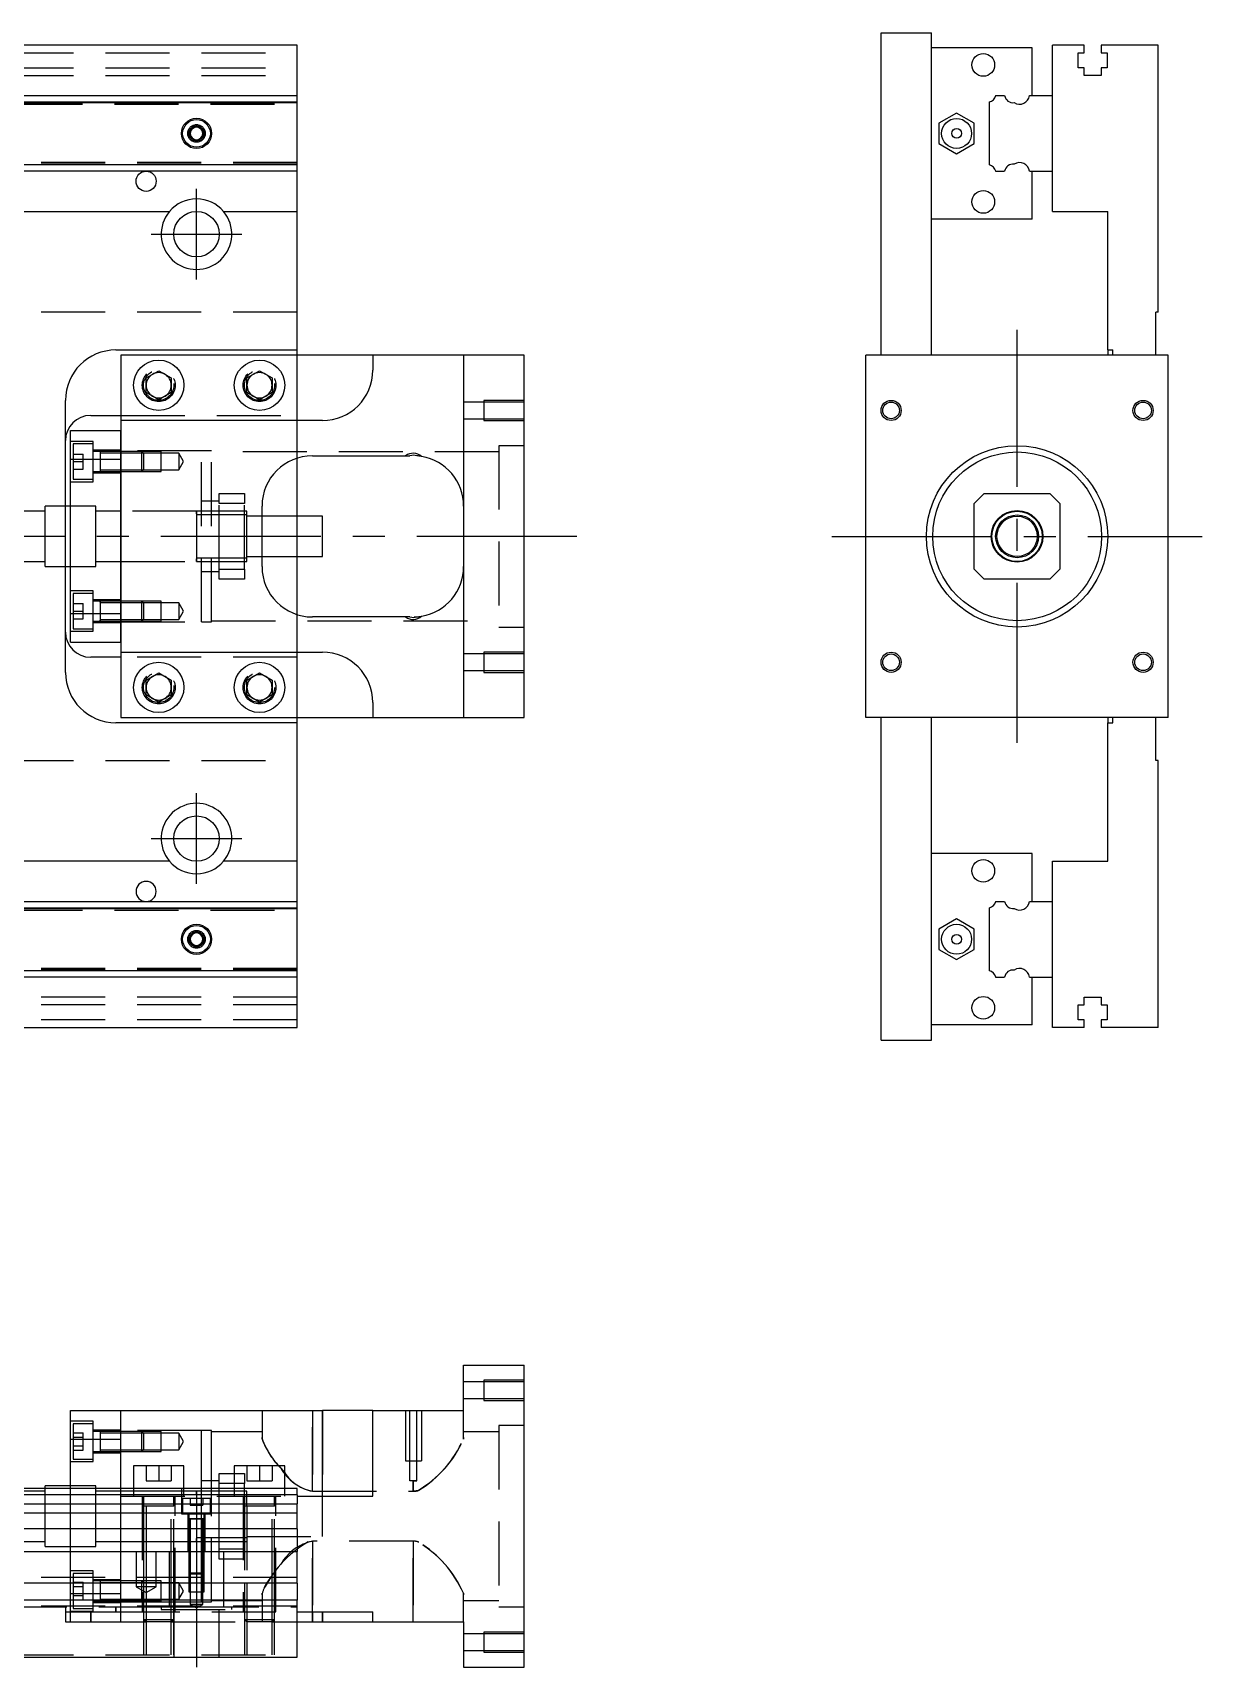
# Model space of a CAD drawing. Extents: x -12 to 580, y -283 to 102.
# Drawn here: x 347.5 to 579.6, y -224.6 to 100 of the extents above; entities that cross this region are included whole.
import ezdxf

# ---------------------------------------------------------------- set-up
doc = ezdxf.new("R2010")
doc.units = 0
doc.linetypes.add('CENTER', pattern=[50.8, 31.75, -6.35, 6.35, -6.35])
doc.linetypes.add('DASHED', pattern=[19.05, 12.7, -6.35])
doc.layers.get('0').update_dxf_attribs({"linetype": 'CONTINUOUS'})
doc.layers.add('CENTER', color=1, linetype='CENTER')

msp = doc.modelspace()

# ---------------------------------------------------------------- linework, layer by layer
at = {"color": 7, "linetype": 'CONTINUOUS'}
for p, q in [((400, 97.5), (300, 97.5)), ((400, 87.5), (400, 97.5)), ((515.82, 100), (525.82, 100)), ((515.82, 36), (515.82, 100)), ((525.82, 36), (525.82, 100)), ((549.82, 87.5), (549.82, 97.5)), ((556.12, 97.5), (549.82, 97.5)), ((556.12, 96), (556.12, 97.5)), ((559.52, 97.5), (559.52, 96)), ((570.82, 97.5), (559.52, 97.5)), ((570.82, 44.5), (570.82, 97.5)), ((545.82, 97), (525.82, 97)), ((545.82, 87.5), (545.82, 97)), ((554.97, 96), (556.12, 96)), ((554.97, 93), (554.97, 96)), ((559.52, 96), (560.67, 96)), ((560.67, 96), (560.67, 93)), ((556.12, 93), (554.97, 93)), ((556.12, 91.5), (556.12, 93)), ((559.52, 91.5), (556.12, 91.5)), ((559.52, 93), (559.52, 91.5)), ((560.67, 93), (559.52, 93)), ((300, 87.5), (400, 87.5)), ((300, 86.25), (400, 86.25)), ((400, 86.25), (400, 87.5)), ((400, 73.75), (400, 86.25)), ((537.32, 73.75), (537.32, 86.25)), ((538.57, 87.5), (540.34, 87.5)), ((545.3, 87.5), (549.82, 87.5)), ((549.82, 72.5), (549.82, 87.5)), ((549.82, 72.5), (549.82, 87.5)), ((378.75, 80.72), (380, 81.44)), ((380, 81.44), (381.25, 80.72)), ((530.82, 84.04), (527.32, 82.02)), ((527.32, 82.02), (527.32, 77.98)), ((534.32, 82.02), (530.82, 84.04)), ((534.32, 77.98), (534.32, 82.02)), ((378.75, 79.28), (378.75, 80.72)), ((380, 78.56), (378.75, 79.28)), ((381.25, 79.28), (380, 78.56)), ((381.25, 80.72), (381.25, 79.28)), ((527.32, 77.98), (530.82, 75.96)), ((530.82, 75.96), (534.32, 77.98)), ((400, 73.75), (300, 73.75)), ((400, 72.5), (300, 72.5)), ((400, 72.5), (400, 73.75)), ((400, 64.5), (400, 72.5)), ((538.57, 72.5), (540.34, 72.5)), ((545.3, 72.5), (549.82, 72.5)), ((545.82, 63), (545.82, 72.5)), ((549.82, 64.5), (549.82, 72.5)), ((300, 64.5), (374.64, 64.5)), ((385.36, 64.5), (400, 64.5)), ((400, 37), (400, 64.5)), ((545.82, 63), (525.82, 63)), ((549.82, 64.5), (560.82, 64.5)), ((560.82, 37), (560.82, 64.5)), ((570.32, 36), (570.32, 44.5)), ((570.82, 44.5), (570.32, 44.5)), ((364, 37), (400, 37)), ((365, 36), (365, 23)), ((415, 36), (365, 36)), ((400, 36), (400, 37)), ((415, 36), (415, 33)), ((433, 36), (415, 36)), ((433, 36), (433, -36)), ((445, 36), (433, 36)), ((445, -36), (445, 36)), ((512.82, -36), (512.82, 36)), ((572.82, 36), (512.82, 36)), ((560.82, 37), (561.82, 37)), ((560.82, 37), (560.82, 36)), ((561.82, 36), (561.82, 37)), ((572.82, -36), (572.82, 36)), ((370, 31.44), (372.5, 32.89)), ((372.5, 32.89), (375, 31.44)), ((390, 31.44), (392.5, 32.89)), ((392.5, 32.89), (395, 31.44)), ((370, 28.56), (370, 31.44)), ((375, 31.44), (375, 28.56)), ((390, 28.56), (390, 31.44)), ((395, 31.44), (395, 28.56)), ((354, 6), (354, 27)), ((372.5, 27.11), (370, 28.56)), ((375, 28.56), (372.5, 27.11)), ((392.5, 27.11), (390, 28.56)), ((395, 28.56), (392.5, 27.11)), ((359, 24), (365, 24)), ((365, 23), (365, 15.33)), ((405, 23), (365, 23)), ((355, 21), (365, 21)), ((355, 15.33), (355, 21)), ((355, 15.33), (365, 15.33)), ((355, -15.33), (355, 15.33)), ((365, -15.33), (365, 15.33)), ((365, 15.33), (365, -15.33)), ((400, 4), (400, 15.54)), ((403, 16), (421.5, 16)), ((421.5, 16), (422.36, 16)), ((536.32, 8.5), (534.32, 6.5)), ((534.32, -6.5), (534.32, 6.5)), ((536.32, 8.5), (549.32, 8.5)), ((551.32, 6.5), (549.32, 8.5)), ((551.32, 6.5), (551.32, -6.5)), ((350, 5), (345, 5)), ((350, -6), (350, 6)), ((355, 6), (350, 6)), ((393, -6), (393, 6)), ((405, 4), (393, 4)), ((405, -4), (405, 4)), ((345, -5), (350, -5)), ((350, -6), (355, -6)), ((354, -27), (354, -6)), ((393, -4), (405, -4)), ((400, -15.54), (400, -4)), ((534.32, -6.5), (536.32, -8.5)), ((549.32, -8.5), (536.32, -8.5)), ((549.32, -8.5), (551.32, -6.5)), ((355, -15.33), (365, -15.33)), ((355, -21), (355, -15.33)), ((365, -15.33), (365, -23)), ((421.5, -16), (403, -16)), ((422.36, -16), (421.5, -16)), ((355, -21), (365, -21)), ((365, -24), (359, -24)), ((365, -23), (405, -23)), ((365, -23), (365, -36)), ((370, -28.56), (372.5, -27.11)), ((370, -31.44), (370, -28.56)), ((372.5, -27.11), (375, -28.56)), ((375, -28.56), (375, -31.44)), ((390, -28.56), (392.5, -27.11)), ((390, -31.44), (390, -28.56)), ((392.5, -27.11), (395, -28.56)), ((395, -28.56), (395, -31.44)), ((372.5, -32.89), (370, -31.44)), ((375, -31.44), (372.5, -32.89)), ((392.5, -32.89), (390, -31.44)), ((395, -31.44), (392.5, -32.89)), ((415, -33), (415, -36)), ((400, -37), (364, -37)), ((365, -36), (415, -36)), ((400, -37), (400, -36)), ((400, -64.5), (400, -37)), ((415, -36), (433, -36)), ((433, -36), (445, -36)), ((572.82, -36), (512.82, -36)), ((515.82, -100), (515.82, -36)), ((525.82, -100), (525.82, -36)), ((560.82, -36), (560.82, -37)), ((560.82, -64.5), (560.82, -37)), ((560.82, -37), (561.82, -37)), ((561.82, -37), (561.82, -36)), ((570.32, -44.5), (570.32, -36)), ((570.82, -44.5), (570.32, -44.5)), ((570.82, -97.5), (570.82, -44.5)), ((374.64, -64.5), (300, -64.5)), ((400, -64.5), (385.36, -64.5)), ((400, -72.5), (400, -64.5)), ((545.82, -63), (525.82, -63)), ((545.82, -72.5), (545.82, -63)), ((549.82, -72.5), (549.82, -64.5)), ((549.82, -64.5), (560.82, -64.5)), ((300, -72.5), (400, -72.5)), ((300, -73.75), (400, -73.75)), ((400, -73.75), (400, -72.5)), ((400, -86.25), (400, -73.75)), ((537.32, -86.25), (537.32, -73.75)), ((538.57, -72.5), (540.34, -72.5)), ((545.3, -72.5), (549.82, -72.5)), ((549.82, -87.5), (549.82, -72.5)), ((549.82, -87.5), (549.82, -72.5)), ((530.82, -75.96), (527.32, -77.98)), ((534.32, -77.98), (530.82, -75.96)), ((378.75, -79.28), (380, -78.56)), ((378.75, -80.72), (378.75, -79.28)), ((380, -81.44), (378.75, -80.72)), ((380, -78.56), (381.25, -79.28)), ((381.25, -80.72), (380, -81.44)), ((381.25, -79.28), (381.25, -80.72)), ((527.32, -77.98), (527.32, -82.02)), ((534.32, -82.02), (534.32, -77.98)), ((527.32, -82.02), (530.82, -84.04)), ((530.82, -84.04), (534.32, -82.02)), ((400, -86.25), (300, -86.25)), ((400, -87.5), (300, -87.5)), ((400, -87.5), (400, -86.25)), ((400, -97.5), (400, -87.5)), ((538.57, -87.5), (540.34, -87.5)), ((545.3, -87.5), (549.82, -87.5)), ((545.82, -97), (545.82, -87.5)), ((549.82, -97.5), (549.82, -87.5)), ((554.97, -93), (556.12, -93)), ((554.97, -96), (554.97, -93)), ((556.12, -91.5), (559.52, -91.5)), ((556.12, -93), (556.12, -91.5)), ((559.52, -91.5), (559.52, -93)), ((559.52, -93), (560.67, -93)), ((560.67, -93), (560.67, -96)), ((545.82, -97), (525.82, -97)), ((556.12, -96), (554.97, -96)), ((556.12, -97.5), (556.12, -96)), ((559.52, -96), (559.52, -97.5)), ((560.67, -96), (559.52, -96)), ((300, -97.5), (400, -97.5)), ((515.82, -100), (525.82, -100)), ((556.12, -97.5), (549.82, -97.5)), ((570.82, -97.5), (559.52, -97.5)), ((433, -173.55), (433, -164.55)), ((433, -164.55), (445, -164.55)), ((445, -224.55), (445, -164.55)), ((355, -173.55), (365, -173.55)), ((355, -179.22), (355, -173.55)), ((365, -173.55), (405, -173.55)), ((365, -189.05), (365, -173.55)), ((405, -190.55), (405, -173.55)), ((415, -173.55), (405, -173.55)), ((415, -190.55), (415, -173.55)), ((415, -173.55), (433, -173.55)), ((355, -189.05), (355, -179.22)), ((355, -179.22), (365, -179.22)), ((377.5, -184.55), (367.5, -184.55)), ((367.5, -184.55), (367.5, -189.05)), ((377.5, -189.05), (377.5, -184.55)), ((397.5, -184.55), (387.5, -184.55)), ((387.5, -184.55), (387.5, -189.05)), ((397.5, -189.05), (397.5, -184.55)), ((400, -189.05), (293.5, -189.05)), ((400, -190.3), (293.5, -190.3)), ((350, -189.05), (350, -188.55)), ((355, -188.55), (350, -188.55)), ((381, -190.3), (380, -190.3)), ((384.5, -190.3), (381, -190.3)), ((387.5, -190.3), (384.5, -190.3)), ((389.5, -190.3), (387.5, -190.3)), ((390, -190.3), (389.5, -190.3)), ((400, -190.3), (400, -189.05)), ((400, -190.3), (400, -192.08)), ((400, -190.55), (415, -190.55)), ((293.5, -192.08), (400, -192.08)), ((400, -193.97), (293.5, -193.97)), ((400, -193.97), (400, -192.08)), ((400, -197.03), (400, -193.97)), ((400, -197.03), (293.5, -197.03)), ((400, -197.03), (400, -201.55)), ((0, -201.55), (400, -201.55)), ((400, -207.85), (400, -201.55)), ((400, -207.85), (0, -207.85)), ((400, -207.85), (400, -211.25)), ((400, -211.25), (0, -211.25)), ((400, -222.55), (400, -211.25)), ((400, -213.55), (415, -213.55)), ((405, -215.55), (405, -213.55)), ((415, -215.55), (415, -213.55)), ((400, -215.55), (405, -215.55)), ((405, -215.55), (415, -215.55)), ((415, -215.55), (433, -215.55)), ((433, -215.55), (433, -224.55)), ((0, -222.55), (400, -222.55)), ((433, -224.55), (445, -224.55))]:
    msp.add_line(p, q, dxfattribs=at)
at = {"color": 3, "linetype": 'DASHED'}
for p, q in [((0, 96), (400, 96)), ((0, 93), (400, 93)), ((0, 91.5), (400, 91.5)), ((268.5, 86.1), (400, 86.1)), ((268.5, 85.8), (400, 85.8)), ((300, 86.11), (400, 86.11)), ((381.48, 80.26), (381.5, 80)), ((400, 74.2), (268.5, 74.2)), ((400, 73.9), (268.5, 73.9)), ((400, 73.89), (300, 73.89)), ((400, 44.5), (0, 44.5)), ((400, 24), (400, 36)), ((375.48, 30.36), (375.5, 30)), ((395.48, 30.36), (395.5, 30)), ((437, 26.65), (433, 26.65)), ((437, 27), (437, 23)), ((445, 27), (437, 27)), ((445, 26.65), (437, 26.65)), ((365, 24), (400, 24)), ((400, 23), (400, 24)), ((400, 15.54), (400, 23)), ((433, 23.35), (437, 23.35)), ((437, 23.35), (445, 23.35)), ((437, 23), (445, 23)), ((365, 15.33), (365, 21)), ((359.5, 18.85), (355, 18.85)), ((355.5, 18.35), (355.5, 11.35)), ((359.5, 18.35), (355.5, 18.35)), ((355.5, 16.35), (357.5, 16.35)), ((357.5, 14.85), (357.5, 16.35)), ((359.5, 10.85), (359.5, 18.85)), ((365, 17.1), (359.5, 17.1)), ((360.9, 16.85), (359.5, 16.85)), ((360.9, 16.85), (360.89, 16.85)), ((360.9, 16.85), (360.9, 16.63)), ((365, 16.85), (360.9, 16.85)), ((360.9, 16.85), (360.9, 16.85)), ((360.9, 16.63), (360.9, 13.07)), ((365, 16.5), (360.9, 16.5)), ((381, 17), (365, 17)), ((369.15, 16.85), (365, 16.85)), ((369.15, 16.85), (365, 16.85)), ((369.5, 16.5), (365, 16.5)), ((369.15, 12.85), (369.15, 16.85)), ((373, 16.85), (369.15, 16.85)), ((369.5, 16.5), (369.15, 16.85)), ((369.5, 16.5), (369.5, 13.2)), ((373, 16.5), (369.5, 16.5)), ((373, 12.85), (373, 16.85)), ((376.5, 16.5), (373, 16.5)), ((376.5, 16.5), (376.5, 13.2)), ((377.45, 14.85), (376.5, 16.5)), ((381, -17), (381, 17)), ((383, 17), (381, 17)), ((383, -17), (383, 17)), ((440, 16.75), (383, 16.75)), ((440, 18), (440, -18)), ((445, 18), (440, 18)), ((355.5, 14.85), (357.5, 14.85)), ((355.5, 13.35), (357.5, 13.35)), ((357.5, 13.35), (357.5, 14.85)), ((360.9, 13.2), (365, 13.2)), ((360.9, 13.07), (360.9, 12.85)), ((365, 13.2), (369.5, 13.2)), ((369.15, 12.85), (369.5, 13.2)), ((369.5, 13.2), (373, 13.2)), ((373, 13.2), (376.5, 13.2)), ((376.5, 13.2), (377.45, 14.85)), ((400, 15.54), (400, 15.54)), ((355, 10.85), (359.5, 10.85)), ((355.5, 11.35), (359.5, 11.35)), ((359.5, 12.85), (360.9, 12.85)), ((359.5, 12.6), (365, 12.6)), ((360.89, 12.85), (360.9, 12.85)), ((360.9, 12.85), (365, 12.85)), ((360.9, 12.85), (360.9, 12.85)), ((365, 12.85), (369.15, 12.85)), ((365, 12.85), (369.15, 12.85)), ((369.15, 12.85), (373, 12.85)), ((384.5, 7), (381, 7)), ((384.5, 8.5), (389.5, 8.5)), ((384.5, 6.5), (384.5, 8.5)), ((389.5, 6.5), (384.5, 6.5)), ((384.5, -6.5), (384.5, 6.5)), ((389.5, 8.5), (389.5, 6.5)), ((389.5, -6.5), (389.5, 6.5)), ((354, -6), (354, 6)), ((360, 6), (355, 6)), ((360, -6), (360, 6)), ((365, 5), (360, 5)), ((380, 5), (365, 5)), ((380, 4.44), (380, 5)), ((380, 5), (380, 4.44)), ((389.5, 5), (380, 5)), ((389.5, 5), (380, 5)), ((380, 4.44), (380, -4.44)), ((390, 4.25), (380, 4.25)), ((390, 5), (389.5, 5)), ((390, -5), (390, 5)), ((393, 4), (390, 4)), ((400, -4), (400, 4)), ((355, -6), (360, -6)), ((360, -5), (365, -5)), ((365, -5), (380, -5)), ((380, -4.25), (390, -4.25)), ((380, -5), (380, -4.44)), ((380, -4.44), (380, -5)), ((380, -5), (380, -5)), ((380, -5), (389.5, -5)), ((380, -5), (389.5, -5)), ((389.5, -5), (390, -5)), ((390, -4), (393, -4)), ((381, -7), (384.5, -7)), ((384.5, -6.5), (389.5, -6.5)), ((384.5, -8.5), (384.5, -6.5)), ((389.5, -8.5), (384.5, -8.5)), ((389.5, -6.5), (389.5, -8.5)), ((359.5, -10.85), (355, -10.85)), ((355.5, -11.35), (355.5, -18.35)), ((359.5, -11.35), (355.5, -11.35)), ((359.5, -18.85), (359.5, -10.85)), ((365, -12.6), (359.5, -12.6)), ((360.9, -12.85), (359.5, -12.85)), ((360.9, -12.85), (360.89, -12.85)), ((360.9, -12.85), (360.9, -13.07)), ((360.9, -13.07), (360.9, -12.85)), ((365, -12.85), (360.9, -12.85)), ((360.9, -12.85), (360.9, -12.85)), ((369.15, -12.85), (365, -12.85)), ((369.15, -12.85), (365, -12.85)), ((369.15, -16.85), (369.15, -12.85)), ((373, -12.85), (369.15, -12.85)), ((369.5, -13.2), (369.15, -12.85)), ((373, -16.85), (373, -12.85)), ((355.5, -13.35), (357.5, -13.35)), ((355.5, -14.85), (357.5, -14.85)), ((357.5, -14.85), (357.5, -13.35)), ((357.5, -16.35), (357.5, -14.85)), ((360.9, -13.07), (360.9, -16.63)), ((365, -13.2), (360.9, -13.2)), ((369.5, -13.2), (365, -13.2)), ((365, -21), (365, -15.33)), ((369.5, -13.2), (369.5, -16.5)), ((373, -13.2), (369.5, -13.2)), ((376.5, -13.2), (373, -13.2)), ((376.5, -13.2), (376.5, -16.5)), ((377.45, -14.85), (376.5, -13.2)), ((376.5, -16.5), (377.45, -14.85)), ((400, -23), (400, -15.54)), ((400, -15.54), (400, -15.54)), ((423.17, -16), (423.76, -15.97)), ((355, -18.85), (359.5, -18.85)), ((355.5, -16.35), (357.5, -16.35)), ((355.5, -18.35), (359.5, -18.35)), ((359.5, -16.85), (360.9, -16.85)), ((359.5, -17.1), (365, -17.1)), ((360.89, -16.85), (360.9, -16.85)), ((360.9, -16.5), (365, -16.5)), ((360.9, -16.63), (360.9, -16.85)), ((360.9, -16.85), (360.9, -16.63)), ((360.9, -16.85), (365, -16.85)), ((360.9, -16.85), (360.9, -16.85)), ((365, -16.5), (369.5, -16.5)), ((365, -16.85), (369.15, -16.85)), ((365, -16.85), (369.15, -16.85)), ((365, -17), (381, -17)), ((369.15, -16.85), (369.5, -16.5)), ((369.15, -16.85), (373, -16.85)), ((369.5, -16.5), (373, -16.5)), ((373, -16.5), (376.5, -16.5)), ((381, -17), (383, -17)), ((383, -16.75), (440, -16.75)), ((440, -18), (445, -18)), ((400, -24), (365, -24)), ((400, -24), (400, -23)), ((400, -36), (400, -24)), ((437, -23.35), (433, -23.35)), ((437, -23), (437, -27)), ((445, -23), (437, -23)), ((445, -23.35), (437, -23.35)), ((433, -26.65), (437, -26.65)), ((437, -26.65), (445, -26.65)), ((437, -27), (445, -27)), ((375.48, -29.64), (375.5, -30)), ((389.5, -30), (389.52, -29.65)), ((0, -44.5), (400, -44.5)), ((268.5, -73.9), (400, -73.9)), ((268.5, -74.2), (400, -74.2)), ((300, -73.89), (400, -73.89)), ((378.5, -80), (378.52, -79.78)), ((400, -85.8), (268.5, -85.8)), ((400, -86.1), (268.5, -86.1)), ((400, -86.11), (300, -86.11)), ((400, -91.5), (0, -91.5)), ((400, -93), (0, -93)), ((400, -96), (0, -96)), ((437, -167.9), (433, -167.9)), ((437, -167.55), (437, -171.55)), ((445, -167.55), (437, -167.55)), ((445, -167.9), (437, -167.9)), ((433, -171.2), (437, -171.2)), ((437, -171.2), (445, -171.2)), ((437, -171.55), (445, -171.55)), ((393, -173.55), (393, -178.91)), ((403, -189.59), (403, -173.55)), ((403, -173.55), (403, -189.59)), ((405, -173.55), (405, -190.55)), ((421.5, -173.55), (421.5, -183.55)), ((422.36, -183.55), (422.36, -173.55)), ((423.72, -183.55), (423.72, -173.55)), ((424.67, -173.55), (424.67, -183.55)), ((433, -178.91), (433, -173.55)), ((359.5, -175.7), (355, -175.7)), ((355.5, -176.2), (355.5, -179.7)), ((359.5, -176.2), (355.5, -176.2)), ((355.5, -177.97), (357.5, -177.97)), ((357.5, -178.83), (357.5, -177.97)), ((359.5, -183.7), (359.5, -175.7)), ((365, -177.45), (359.5, -177.45)), ((360.9, -177.7), (359.5, -177.7)), ((360.9, -177.7), (360.9, -181.7)), ((365, -177.7), (360.9, -177.7)), ((365, -178.05), (360.9, -178.05)), ((381, -177.55), (365, -177.55)), ((369.15, -177.7), (365, -177.7)), ((369.15, -177.7), (365, -177.7)), ((369.5, -178.05), (365, -178.05)), ((369.15, -179.7), (369.15, -177.7)), ((373, -177.7), (369.15, -177.7)), ((369.5, -178.05), (369.15, -177.7)), ((369.5, -178.05), (369.5, -179.7)), ((373, -178.05), (369.5, -178.05)), ((373, -181.7), (373, -177.7)), ((376.5, -178.05), (373, -178.05)), ((376.5, -178.05), (376.5, -179.7)), ((377.45, -179.7), (376.5, -178.05)), ((381, -189.05), (381, -177.55)), ((383, -177.55), (381, -177.55)), ((383, -189.05), (383, -177.55)), ((393, -177.8), (383, -177.8)), ((440, -177.8), (433, -177.8)), ((440, -176.55), (440, -212.55)), ((445, -176.55), (440, -176.55)), ((355.5, -178.83), (357.5, -178.83)), ((355.5, -179.7), (355.5, -183.2)), ((355.5, -180.57), (357.5, -180.57)), ((355.5, -181.43), (357.5, -181.43)), ((357.5, -180.57), (357.5, -178.83)), ((357.5, -181.43), (357.5, -180.57)), ((359.5, -181.7), (360.9, -181.7)), ((360.89, -181.7), (360.9, -181.7)), ((360.9, -181.35), (365, -181.35)), ((360.9, -181.7), (365, -181.7)), ((360.9, -181.7), (360.9, -181.7)), ((365, -181.35), (369.5, -181.35)), ((365, -181.7), (369.15, -181.7)), ((365, -181.7), (369.15, -181.7)), ((369.15, -181.7), (369.15, -179.7)), ((369.15, -181.7), (369.5, -181.35)), ((369.15, -181.7), (373, -181.7)), ((369.5, -179.7), (369.5, -181.35)), ((369.5, -181.35), (373, -181.35)), ((373, -181.35), (376.5, -181.35)), ((376.5, -179.7), (376.5, -181.35)), ((376.5, -181.35), (377.45, -179.7)), ((393, -178.91), (393.04, -179.26)), ((393.03, -179.21), (393, -178.91)), ((433, -178.91), (432.96, -179.26)), ((432.96, -179.28), (433, -178.91)), ((355, -183.7), (359.5, -183.7)), ((355.5, -183.2), (359.5, -183.2)), ((359.5, -181.95), (365, -181.95)), ((370, -184.55), (370, -187.55)), ((372.5, -184.55), (372.5, -187.55)), ((375, -184.55), (375, -187.55)), ((390, -184.55), (390, -187.55)), ((392.5, -184.55), (392.5, -187.55)), ((395, -184.55), (395, -187.55)), ((396.31, -184.55), (397.5, -185.91)), ((421.5, -183.55), (424.67, -183.55)), ((422.36, -187.55), (422.36, -183.55)), ((423.72, -187.55), (423.72, -183.55)), ((370, -187.55), (372.5, -187.55)), ((372.5, -187.55), (375, -187.55)), ((384.5, -187.55), (381, -187.55)), ((384.5, -186.05), (387.5, -186.05)), ((384.5, -188.05), (384.5, -186.05)), ((387.5, -188.05), (384.5, -188.05)), ((384.5, -189.05), (384.5, -188.05)), ((387.5, -186.05), (389.5, -186.05)), ((389.5, -188.05), (387.5, -188.05)), ((389.5, -186.05), (389.5, -188.05)), ((389.5, -189.05), (389.5, -188.05)), ((390, -187.55), (392.5, -187.55)), ((392.5, -187.55), (395, -187.55)), ((423.72, -187.55), (422.36, -187.55)), ((423, -187.61), (422.36, -187.55)), ((423, -187.61), (423.72, -187.55)), ((423, -187.61), (423, -189.59)), ((423, -189.59), (423, -187.61)), ((350, -189.55), (345, -189.55)), ((350, -194.55), (350, -189.05)), ((360, -188.55), (355, -188.55)), ((355, -201.55), (355, -189.05)), ((360, -189.05), (360, -188.55)), ((360, -194.55), (360, -189.05)), ((365, -189.55), (360, -189.55)), ((365, -190.55), (365, -189.05)), ((367.5, -189.55), (365, -189.55)), ((365, -201.55), (365, -190.55)), ((365, -190.55), (400, -190.55)), ((367.5, -189.05), (367.5, -190.55)), ((377.5, -189.55), (367.5, -189.55)), ((369.25, -190.55), (369.25, -213.55)), ((369.5, -190.55), (369.5, -192.55)), ((375.5, -192.55), (375.5, -190.55)), ((375.75, -213.55), (375.75, -190.55)), ((377, -189.05), (377, -194.05)), ((382.75, -191.05), (377.25, -191.05)), ((377.25, -191.05), (377.25, -194.05)), ((377.5, -190.55), (377.5, -189.05)), ((380, -189.55), (377.5, -189.55)), ((378.75, -191.05), (378.75, -192.35)), ((380, -189.55), (380, -190.3)), ((380, -189.55), (380, -190.11)), ((380, -190.11), (380, -189.55)), ((380, -189.55), (380, -189.55)), ((381, -189.55), (380, -189.55)), ((380, -189.55), (380, -189.55)), ((380, -190.11), (380, -190.55)), ((380, -190.3), (380, -190.55)), ((380, -190.55), (380, -190.95)), ((380, -191.05), (380, -192.35)), ((381, -190.55), (381, -189.05)), ((384.5, -189.55), (381, -189.55)), ((381, -191.05), (381, -190.55)), ((381, -194.05), (381, -191.05)), ((381.25, -191.05), (381.25, -192.35)), ((382.75, -194.05), (382.75, -191.05)), ((383, -194.05), (383, -189.05)), ((384.5, -190.55), (384.5, -189.05)), ((387.5, -189.55), (384.5, -189.55)), ((384.5, -201.05), (384.5, -190.55)), ((387.5, -189.05), (387.5, -190.55)), ((389.5, -189.55), (387.5, -189.55)), ((389.25, -190.55), (389.25, -213.55)), ((389.5, -190.55), (389.5, -189.05)), ((390, -189.55), (389.5, -189.55)), ((389.5, -190.55), (389.5, -192.55)), ((390, -190.55), (390, -189.55)), ((390, -192.55), (390, -190.55)), ((395.5, -192.55), (395.5, -190.55)), ((395.75, -213.55), (395.75, -190.55)), ((397.5, -190.55), (397.5, -189.05)), ((403, -189.59), (423, -189.59)), ((405, -194.55), (405, -190.55)), ((423.28, -189.58), (423, -189.59)), ((423.56, -189.54), (423.28, -189.58)), ((423.83, -189.48), (423.56, -189.54)), ((350, -200.55), (350, -194.55)), ((360, -200.55), (360, -194.55)), ((369.5, -192.54), (369.5, -192.55)), ((369.85, -192.55), (369.5, -192.55)), ((369.5, -192.55), (369.5, -192.56)), ((369.5, -192.55), (369.5, -201.55)), ((375.15, -192.55), (369.85, -192.55)), ((370, -192.55), (370, -201.55)), ((375, -207.85), (375, -192.55)), ((375.5, -192.55), (375.15, -192.55)), ((375.5, -192.55), (375.5, -192.54)), ((375.5, -192.56), (375.5, -192.55)), ((375.5, -207.85), (375.5, -192.55)), ((377, -194.05), (383, -194.05)), ((378.25, -194.05), (378.25, -201.55)), ((378.5, -194.05), (378.5, -195.05)), ((378.75, -192.35), (380, -192.35)), ((380, -192.35), (381.25, -192.35)), ((380, -192.45), (380, -194.05)), ((380, -194.05), (380, -194.75)), ((381, -194.55), (381, -194.05)), ((381, -206.05), (381, -194.55)), ((381.5, -195.05), (381.5, -194.05)), ((381.75, -201.55), (381.75, -194.05)), ((383, -194.55), (383, -194.05)), ((383, -211.55), (383, -194.55)), ((389.5, -192.54), (389.5, -192.55)), ((389.85, -192.55), (389.5, -192.55)), ((389.5, -192.55), (389.5, -192.56)), ((389.5, -192.55), (389.5, -207.85)), ((395.15, -192.55), (389.85, -192.55)), ((390, -192.55), (390, -207.85)), ((395, -207.85), (395, -192.55)), ((395.5, -192.55), (395.15, -192.55)), ((395.5, -192.55), (395.5, -192.54)), ((395.5, -192.56), (395.5, -192.55)), ((395.5, -207.85), (395.5, -192.55)), ((405, -198.55), (405, -194.55)), ((378.5, -195.04), (378.5, -195.05)), ((378.5, -195.05), (378.62, -195.05)), ((378.62, -195.05), (378.5, -195.05)), ((378.5, -195.05), (378.5, -195.06)), ((378.5, -195.05), (378.5, -201.55)), ((378.62, -195.05), (381.38, -195.05)), ((380, -195.05), (378.62, -195.05)), ((378.75, -195.05), (378.75, -201.55)), ((380, -194.75), (380, -198.99)), ((381.38, -195.05), (380, -195.05)), ((381.25, -201.55), (381.25, -195.05)), ((381.38, -195.05), (381.5, -195.05)), ((381.5, -195.05), (381.38, -195.05)), ((381.5, -195.05), (381.5, -195.04)), ((381.5, -195.06), (381.5, -195.05)), ((381.5, -201.55), (381.5, -195.05)), ((345, -199.55), (350, -199.55)), ((350, -200.55), (355, -200.55)), ((355, -200.55), (360, -200.55)), ((360, -199.55), (365, -199.55)), ((365, -199.55), (369.5, -199.55)), ((369.5, -199.55), (370, -199.55)), ((370, -199.55), (380, -199.55)), ((380, -198.8), (390, -198.8)), ((380, -199.55), (380, -198.99)), ((380, -198.99), (380, -199.55)), ((380, -199.55), (389.5, -199.55)), ((380, -199.55), (389.5, -199.55)), ((384.5, -201.05), (389.5, -201.05)), ((384.5, -203.05), (384.5, -201.05)), ((389.5, -199.55), (390, -199.55)), ((390, -198.55), (405, -198.55)), ((402.17, -199.62), (402.44, -199.56)), ((402.44, -199.56), (402.72, -199.52)), ((402.72, -199.52), (403, -199.51)), ((423, -199.51), (403, -199.51)), ((403, -215.55), (403, -199.51)), ((403, -199.51), (403, -213.55)), ((423, -199.51), (423, -215.55)), ((423, -215.55), (423, -199.51)), ((423.28, -199.52), (423, -199.51)), ((423.56, -199.56), (423.28, -199.52)), ((423.83, -199.62), (423.56, -199.56)), ((355, -207.85), (355, -201.55)), ((365, -207.85), (365, -201.55)), ((368, -201.55), (368, -208.55)), ((369.5, -201.55), (369.5, -207.85)), ((370, -201.55), (370, -207.85)), ((372, -208.55), (372, -201.55)), ((374.64, -212.55), (374.64, -201.55)), ((378.5, -201.55), (378.5, -205.8)), ((378.5, -201.55), (378.5, -205.8)), ((378.75, -201.55), (378.75, -206.05)), ((381.25, -206.05), (381.25, -201.55)), ((381.5, -205.8), (381.5, -201.55)), ((381.5, -205.8), (381.5, -201.55)), ((389.5, -203.05), (384.5, -203.05)), ((385.36, -201.55), (385.36, -212.55)), ((400, -206.7), (0, -206.7)), ((359.5, -205.4), (355, -205.4)), ((355.5, -205.9), (355.5, -207.85)), ((359.5, -205.9), (355.5, -205.9)), ((355.5, -207.67), (357.5, -207.67)), ((357.5, -208.53), (357.5, -207.67)), ((359.5, -213.4), (359.5, -205.4)), ((365, -207.15), (359.5, -207.15)), ((360.9, -207.4), (359.5, -207.4)), ((360.9, -207.4), (360.89, -207.4)), ((360.9, -207.4), (360.9, -207.75)), ((360.9, -207.4), (360.9, -207.62)), ((360.9, -207.4), (360.9, -207.4)), ((365, -207.4), (360.9, -207.4)), ((360.9, -207.62), (360.9, -207.85)), ((369.15, -207.4), (365, -207.4)), ((369.15, -207.4), (365, -207.4)), ((369.15, -207.85), (369.15, -207.4)), ((369.5, -207.4), (369.15, -207.4)), ((369.5, -207.75), (369.15, -207.4)), ((370, -207.4), (369.5, -207.4)), ((373, -207.4), (370, -207.4)), ((373, -207.85), (373, -207.4)), ((378.5, -205.8), (381.5, -205.8)), ((378.5, -205.8), (378.5, -207.85)), ((378.5, -205.8), (378.75, -206.05)), ((381.25, -206.05), (378.75, -206.05)), ((378.75, -206.05), (378.75, -209.55)), ((381, -207.85), (381, -206.05)), ((381.25, -206.05), (381.5, -205.8)), ((381.25, -209.55), (381.25, -206.05)), ((381.5, -207.85), (381.5, -205.8)), ((395, -206.24), (393.92, -207.85)), ((395.5, -205.57), (395, -206.24)), ((355, -209.88), (355, -207.85)), ((355, -209.88), (365, -209.88)), ((355, -211.25), (355, -209.88)), ((355.5, -207.85), (355.5, -209.4)), ((355.5, -208.53), (357.5, -208.53)), ((355.5, -209.4), (355.5, -211.25)), ((355.5, -210.27), (357.5, -210.27)), ((357.5, -210.27), (357.5, -208.53)), ((357.5, -211.13), (357.5, -210.27)), ((360.9, -207.75), (360.9, -207.85)), ((365, -207.75), (360.9, -207.75)), ((360.9, -207.85), (360.9, -209.4)), ((360.9, -209.27), (360.9, -209.53)), ((360.9, -209.4), (360.9, -211.18)), ((369.5, -207.75), (365, -207.75)), ((365, -211.25), (365, -207.85)), ((372, -208.55), (368, -208.55)), ((368, -208.55), (370, -209.7)), ((369.15, -209.4), (369.15, -207.85)), ((369.15, -211.25), (369.15, -209.4)), ((373, -207.75), (369.5, -207.75)), ((369.5, -207.85), (369.5, -211.25)), ((370, -207.85), (370, -211.25)), ((370, -209.7), (372, -208.55)), ((376.5, -207.75), (373, -207.75)), ((373, -211.25), (373, -207.85)), ((375, -211.25), (375, -207.85)), ((375.5, -211.25), (375.5, -207.85)), ((376.5, -207.75), (376.5, -209.4)), ((377.45, -209.4), (376.5, -207.75)), ((376.5, -209.4), (376.5, -211.05)), ((376.5, -211.05), (377.45, -209.4)), ((378.5, -207.85), (378.5, -209.55)), ((378.5, -209.55), (381.5, -209.55)), ((378.75, -209.55), (378.75, -212.05)), ((381, -209.55), (381, -207.85)), ((381, -211.25), (381, -209.55)), ((381.25, -212.05), (381.25, -209.55)), ((381.5, -209.55), (381.5, -207.85)), ((389.5, -207.85), (389.5, -211.25)), ((390, -207.85), (390, -211.25)), ((393, -210.19), (393.04, -209.84)), ((393.03, -209.89), (393, -210.19)), ((393, -210.19), (393, -215.55)), ((395, -211.25), (395, -207.85)), ((395.5, -211.25), (395.5, -207.85)), ((432.96, -209.82), (433, -210.19)), ((433, -210.19), (432.96, -209.84)), ((433, -215.55), (433, -210.19)), ((400, -212.4), (0, -212.4)), ((265.36, -212.55), (400, -212.55)), ((354, -212.55), (354, -213.55)), ((354, -213.55), (364, -213.55)), ((354, -213.55), (354, -215.55)), ((355, -212.55), (355, -211.25)), ((355, -215.55), (355, -212.55)), ((355, -213.4), (359.5, -213.4)), ((355.5, -211.13), (357.5, -211.13)), ((355.5, -211.25), (355.5, -212.55)), ((355.5, -212.55), (355.5, -212.9)), ((355.5, -212.9), (359.5, -212.9)), ((359, -215.55), (359, -213.55)), ((359, -213.55), (359, -215.55)), ((359.5, -211.4), (360.9, -211.4)), ((359.5, -211.65), (365, -211.65)), ((360.89, -211.4), (365, -211.4)), ((360.9, -211.05), (365, -211.05)), ((360.9, -211.4), (360.9, -211.18)), ((360.9, -211.18), (360.9, -211.25)), ((360.9, -211.4), (360.9, -211.18)), ((360.9, -211.18), (360.9, -211.25)), ((360.9, -211.25), (360.9, -211.4)), ((360.9, -211.25), (360.9, -211.4)), ((364, -213.55), (364, -212.55)), ((364, -212.55), (364, -213.55)), ((364, -213.55), (400, -213.55)), ((365, -211.05), (369.5, -211.05)), ((365, -213.55), (365, -211.25)), ((365, -211.4), (369.15, -211.4)), ((365, -211.4), (369.15, -211.4)), ((365, -211.55), (369.5, -211.55)), ((365, -215.55), (365, -213.55)), ((369.15, -211.4), (369.15, -211.25)), ((369.15, -211.4), (369.3, -211.25)), ((369.15, -211.4), (369.5, -211.4)), ((369.3, -211.25), (369.5, -211.05)), ((369.5, -211.05), (373, -211.05)), ((369.5, -211.25), (369.5, -213.55)), ((369.5, -211.4), (370, -211.4)), ((369.5, -211.55), (370, -211.55)), ((369.5, -213.55), (369.5, -215.05)), ((369.5, -213.55), (369.5, -215.05)), ((370, -211.25), (370, -213.55)), ((370, -211.4), (373, -211.4)), ((370, -211.55), (375, -211.55)), ((370, -213.55), (370, -215.55)), ((373, -211.05), (376.5, -211.05)), ((373, -211.4), (373, -211.25)), ((373, -212.55), (387, -212.55)), ((373, -212.55), (373, -213.05)), ((373, -213.05), (387, -213.05)), ((375, -213.55), (375, -211.25)), ((375, -211.55), (375.5, -211.55)), ((375, -215.55), (375, -213.55)), ((375.5, -213.55), (375.5, -211.25)), ((375.5, -211.55), (381, -211.55)), ((375.5, -213.05), (375.5, -222.55)), ((375.5, -215.05), (375.5, -213.55)), ((375.5, -215.05), (375.5, -213.55)), ((381.25, -212.05), (378.75, -212.05)), ((378.75, -212.05), (380, -212.77)), ((380, -212.77), (381.25, -212.05)), ((381, -211.55), (381, -211.25)), ((381, -211.55), (383, -211.55)), ((383, -211.3), (393, -211.3)), ((384.5, -222.55), (384.5, -213.05)), ((387, -213.05), (387, -212.55)), ((389.5, -211.25), (389.5, -213.55)), ((389.5, -213.55), (389.5, -215.05)), ((389.5, -213.55), (389.5, -215.05)), ((390, -211.25), (390, -213.55)), ((390, -213.55), (390, -215.55)), ((395, -213.55), (395, -211.25)), ((395, -215.55), (395, -213.55)), ((395.5, -213.55), (395.5, -211.25)), ((395.5, -215.05), (395.5, -213.55)), ((395.5, -215.05), (395.5, -213.55)), ((403, -213.55), (403, -215.55)), ((405, -213.55), (405, -215.55)), ((433, -211.3), (440, -211.3)), ((440, -212.55), (445, -212.55)), ((354, -215.55), (359, -215.55)), ((359, -215.55), (370, -215.55)), ((369.5, -215.05), (375.5, -215.05)), ((369.5, -215.05), (369.5, -222.05)), ((369.5, -215.05), (370, -215.55)), ((375, -215.55), (370, -215.55)), ((370, -215.55), (370, -222.05)), ((375, -215.55), (375.5, -215.05)), ((375, -215.55), (390, -215.55)), ((375, -222.05), (375, -215.55)), ((375.5, -222.05), (375.5, -215.05)), ((389.5, -215.05), (395.5, -215.05)), ((389.5, -215.05), (389.5, -222.05)), ((389.5, -215.05), (390, -215.55)), ((395, -215.55), (390, -215.55)), ((390, -215.55), (390, -222.05)), ((395, -215.55), (395.5, -215.05)), ((395, -215.55), (400, -215.55)), ((395, -222.05), (395, -215.55)), ((395.5, -222.05), (395.5, -215.05)), ((437, -217.9), (433, -217.9)), ((437, -217.55), (437, -221.55)), ((445, -217.55), (437, -217.55)), ((445, -217.9), (437, -217.9)), ((0, -222.05), (400, -222.05)), ((433, -221.2), (437, -221.2)), ((437, -221.2), (445, -221.2)), ((437, -221.55), (445, -221.55))]:
    msp.add_line(p, q, dxfattribs=at)
at = {"color": 7, "linetype": 'CONTINUOUS'}
for centre, radius in [((536.12, 93.6), 2.25), ((380, 80), 3), ((380, 80), 2.75), ((530.82, 80), 2.97), ((530.82, 80), 0.97), ((370, 70.5), 2), ((536.12, 66.4), 2.25), ((380, 60), 4.5), ((372.5, 30), 5), ((392.5, 30), 5), ((517.82, 25), 1.65), ((567.82, 25), 1.65), ((542.82, 0), 18), ((542.82, 0), 16.75), ((542.82, 0), 5.12), ((542.82, 0), 5), ((542.82, 0), 4.25), ((542.82, 0), 4), ((372.5, -30), 5), ((392.5, -30), 5), ((517.82, -25), 1.65), ((567.82, -25), 1.65), ((380, -60), 4.5), ((536.12, -66.4), 2.25), ((380, -80), 3), ((380, -80), 2.75), ((530.82, -80), 2.97), ((530.82, -80), 0.97), ((536.12, -93.6), 2.25)]:
    msp.add_circle(centre, radius, dxfattribs=at)
at = {"color": 3, "linetype": 'DASHED'}
for centre, radius in [((380, 80), 1.75), ((380, 80), 1.5), ((372.5, 30), 3.25), ((372.5, 30), 3), ((392.5, 30), 3.25), ((392.5, 30), 3), ((372.5, -30), 3.25), ((372.5, -30), 3), ((392.5, -30), 3.25), ((392.5, -30), 3), ((380, -80), 1.75), ((380, -80), 1.5)]:
    msp.add_circle(centre, radius, dxfattribs=at)
at = {"color": 3, "linetype": 'CONTINUOUS'}
for centre in [(517.82, 25), (567.82, 25), (517.82, -25), (567.82, -25)]:
    msp.add_circle(centre, 2, dxfattribs=at)
at = {"color": 7, "linetype": 'CONTINUOUS'}
for centre, radius, start, end in [((536.92, 87.9), 1.7, 283.609, 346.391), ((542.02, 87.8), 1.7, 190.1642, 277.5402), ((543.32, 87.8), 2, 237.421, 351.3731), ((380, 80), 1.25, 60, 120), ((380, 80), 1.25, 120, 180), ((380, 80), 1.25, 180, 240), ((380, 80), 1.25, 240, 300), ((380, 80), 1.25, 0, 60), ((380, 80), 1.25, 300, 0), ((536.92, 72.1), 1.7, 13.609, 76.391), ((542.02, 72.2), 1.7, 82.4598, 169.8358), ((543.32, 72.2), 2, 8.6269, 122.579), ((380, 60), 7, 40.0052, 139.9948), ((380, 60), 7, 139.9948, 40.0052), ((364, 27), 10, 90, 180), ((372.5, 30), 2.5, 60, 120), ((392.5, 30), 2.5, 60, 120), ((405, 33), 10, 270, 0), ((372.5, 30), 2.5, 120, 180), ((372.5, 30), 2.5, 180, 240), ((372.5, 30), 2.5, 0, 60), ((372.5, 30), 2.5, 300, 0), ((392.5, 30), 2.5, 120, 180), ((392.5, 30), 2.5, 180, 240), ((392.5, 30), 2.5, 0, 60), ((392.5, 30), 2.5, 300, 0), ((372.5, 30), 2.5, 240, 300), ((392.5, 30), 2.5, 240, 300), ((359, 19), 5, 90, 180), ((423, 14), 2.5, 48.0518, 126.8699), ((403, 6), 10, 90, 180), ((423, 14), 2.1, 70.0816, 107.7528), ((423, 6), 10, 80.3799, 85.8974), ((423, 6), 10, 0, 80.3799), ((403, -6), 10, 180, 270), ((423, -6), 10, 279.6201, 0), ((423, -14), 2.5, 233.1301, 311.9482), ((423, -14), 2.1, 252.2472, 289.9184), ((423, -6), 10, 274.1026, 279.6201), ((359, -19), 5, 180, 270), ((405, -33), 10, 0, 90), ((364, -27), 10, 180, 270), ((372.5, -30), 2.5, 120, 180), ((372.5, -30), 2.5, 60, 120), ((372.5, -30), 2.5, 0, 60), ((392.5, -30), 2.5, 120, 180), ((392.5, -30), 2.5, 60, 120), ((392.5, -30), 2.5, 0, 60), ((372.5, -30), 2.5, 180, 240), ((372.5, -30), 2.5, 240, 300), ((372.5, -30), 2.5, 300, 0), ((392.5, -30), 2.5, 180, 240), ((392.5, -30), 2.5, 240, 300), ((392.5, -30), 2.5, 300, 0), ((380, -60), 7, 319.9948, 220.0052), ((380, -60), 7, 220.0052, 319.9948), ((370, -70.5), 2, 90, 270), ((370, -70.5), 2, 270, 90), ((536.92, -72.1), 1.7, 283.609, 346.391), ((542.02, -72.2), 1.7, 190.1642, 277.5402), ((543.32, -72.2), 2, 237.421, 351.3731), ((380, -80), 1.25, 120, 180), ((380, -80), 1.25, 180, 240), ((380, -80), 1.25, 60, 120), ((380, -80), 1.25, 240, 300), ((380, -80), 1.25, 0, 60), ((380, -80), 1.25, 300, 0), ((536.92, -87.9), 1.7, 13.609, 76.391), ((542.02, -87.8), 1.7, 82.4598, 169.8358), ((543.32, -87.8), 2, 8.6269, 122.579)]:
    msp.add_arc(centre, radius, start, end, dxfattribs=at)
at = {"color": 3, "linetype": 'DASHED'}
for centre, radius, start, end in [((408.48, -173.48), 16.48, 200.3477, 224.4549), ((406.9, -174.32), 14.72, 199.6087, 224.008), ((412.77, -170.41), 22.05, 300.1194, 336.3292), ((412.07, -169.95), 22.88, 301.8555, 335.955), ((405.02, -180.21), 9.6, 210.1165, 257.853), ((404.62, -181.22), 8.53, 213.3614, 259.0494), ((422.98, -186.22), 3.38, 270.3519, 290.1534), ((413.23, -218.69), 22.05, 120.114, 156.3235), ((405.02, -208.89), 9.6, 102.147, 149.8835), ((422.98, -202.88), 3.38, 69.8466, 89.6481), ((412.77, -218.69), 22.05, 23.6708, 59.8806), ((412.07, -219.15), 22.88, 24.045, 58.1445), ((425.41, -228.64), 37.77, 139.436, 142.3641), ((399.74, -211.6), 6.92, 147.1765, 165.6352)]:
    msp.add_arc(centre, radius, start, end, dxfattribs=at)
at = {"layer": 'CENTER', "color": 1, "linetype": 'CENTER'}
for p, q in [((380, 51), (380, 69)), ((371, 60), (389, 60)), ((542.82, -41), (542.82, 41)), ((455.44, 0), (-11.8, 0)), ((506.07, 0), (579.57, 0)), ((380, -69), (380, -51)), ((371, -60), (389, -60)), ((380, -199.55), (380, -224.55))]:
    msp.add_line(p, q, dxfattribs=at)

doc.saveas('drawing.dxf')
